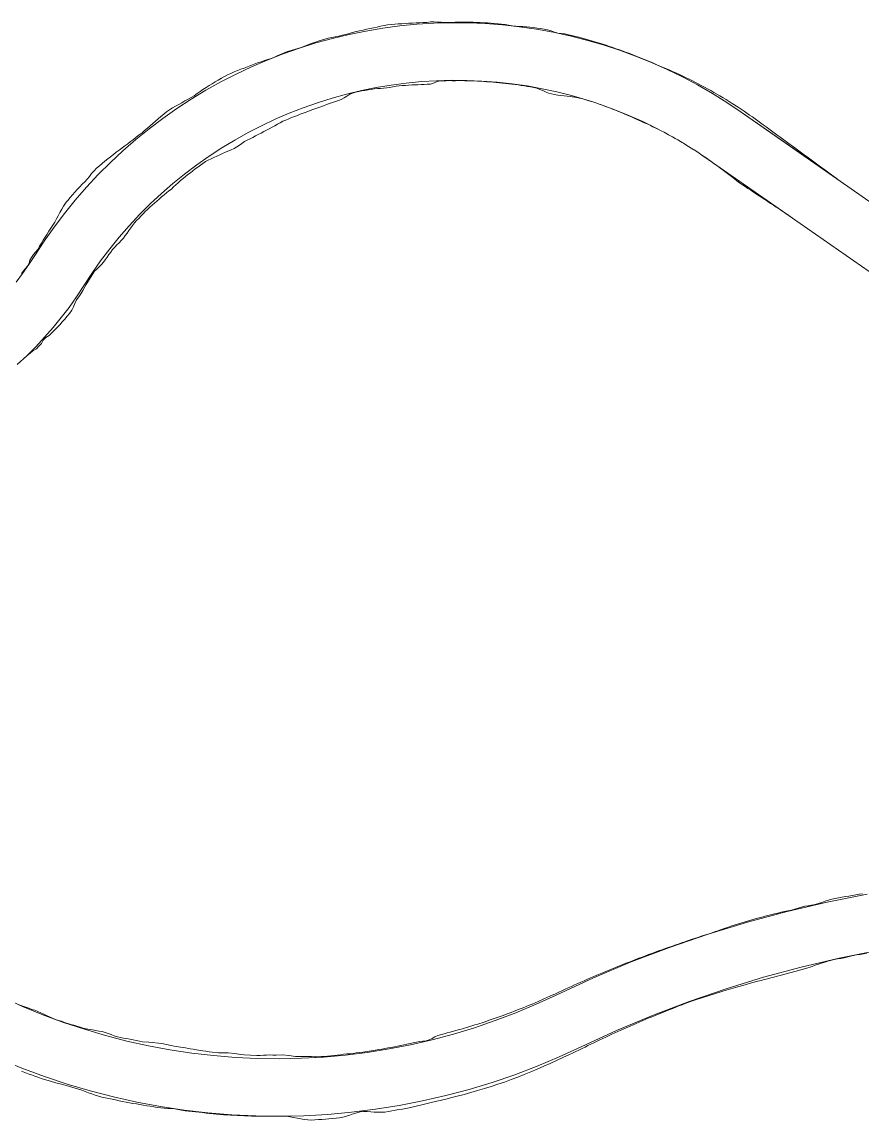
# Model space of a CAD drawing. Header units: inches. Extents: x 704148 to 723432, y 7075344 to 7101810.
# Drawn here: x 715264.9 to 715513.2, y 7083389.8 to 7083714.3 of the extents above; entities that cross this region are included whole.
import ezdxf

# ---------------------------------------------------------------- set-up
doc = ezdxf.new("R2010")
doc.units = ezdxf.units.IN
doc.header["$MEASUREMENT"] = 0
doc.layers.add('gisdb.gisadmin', color=7, linetype='Continuous', lineweight=9, true_color=0xccf5fc)

msp = doc.modelspace()

# ---------------------------------------------------------------- linework, layer by layer
at = {"layer": 'gisdb.gisadmin'}
for points in [[(715264.7622, 7083639.9337), (715265.2906, 7083640.6929), (715265.9237, 7083641.3779), (715266.4851, 7083642.1154), (715266.9458, 7083642.9219), (715267.2036, 7083643.8608), (715267.6343, 7083644.6808), (715268.3014, 7083645.5066), (715268.8597, 7083646.2216), (715269.5093, 7083647.0572), (715270.0531, 7083647.961), (715270.6129, 7083648.8548), (715271.1651, 7083649.7544), (715271.724, 7083650.6502), (715272.2771, 7083651.5509), (715272.8371, 7083652.4478), (715273.4041, 7083653.3408), (715273.9766, 7083654.2309), (715274.5505, 7083655.1211), (715275.0911, 7083656.0378), (715275.5877, 7083656.9904), (715276.092, 7083657.9403), (715276.6067, 7083658.8854), (715277.1582, 7083659.8043), (715277.7178, 7083660.7194), (715277.9682, 7083661.0013), (715278.425, 7083661.5152), (715279.0956, 7083662.341), (715279.7729, 7083663.1614), (715280.4569, 7083663.9763), (715281.1786, 7083664.7585), (715281.9222, 7083665.5206), (715282.6614, 7083666.2858), (715283.4673, 7083666.9894), (715284.1603, 7083667.7952), (715284.8232, 7083668.6301), (715285.4576, 7083669.4938), (715286.2033, 7083670.2527), (715286.8993, 7083671.0602), (715287.7345, 7083671.7304), (715288.5522, 7083672.416), (715289.3747, 7083673.0949), (715290.2018, 7083673.7671), (715291.0335, 7083674.4326), (715291.8698, 7083675.0914), (715292.7105, 7083675.7434), (715293.5557, 7083676.3886), (715295.2592, 7083677.6584), (715296.1173, 7083678.283), (715296.9797, 7083678.9007), (715297.8387, 7083679.5202), (715298.6494, 7083680.1959), (715299.4778, 7083680.85), (715300.3402, 7083681.4617), (715301.1258, 7083682.168), (715301.9164, 7083682.8695), (715302.712, 7083683.5659), (715303.5126, 7083684.2573), (715304.3223, 7083684.9382), (715305.1394, 7083685.6104), (715305.9441, 7083686.3009), (715306.7536, 7083686.9866), (715307.5681, 7083687.6675), (715308.4224, 7083688.2935), (715309.3409, 7083688.8265), (715310.2624, 7083689.3532), (715311.1868, 7083689.8733), (715312.1142, 7083690.3871), (715313.0443, 7083690.8943), (715313.9772, 7083691.3951), (715314.9129, 7083691.8893), (715315.7983, 7083692.463), (715316.649, 7083693.0948), (715317.5046, 7083693.721), (715318.3651, 7083694.3417), (715319.2732, 7083694.8828), (715320.173, 7083695.4388), (715321.0768, 7083695.989), (715321.9843, 7083696.5334), (715322.8957, 7083697.072), (715323.8109, 7083697.6047), (715324.7298, 7083698.1314), (715325.6564, 7083698.6446), (715326.6336, 7083699.0583), (715327.613, 7083699.4653), (715328.5945, 7083699.8655), (715329.5782, 7083700.2591), (715330.564, 7083700.6459), (715331.5517, 7083701.0259), (715332.5415, 7083701.3993), (715333.5332, 7083701.7658), (715334.5269, 7083702.1256), (715335.5224, 7083702.4787), (715336.5198, 7083702.8247), (715337.5192, 7083703.1633), (715338.5206, 7083703.4947), (715339.4968, 7083703.8877), (715340.4616, 7083704.3107), (715341.4298, 7083704.727), (715342.4012, 7083705.1364), (715343.3757, 7083705.539), (715344.3823, 7083705.8527), (715345.3935, 7083706.1512), (715346.4065, 7083706.4424), (715347.4212, 7083706.7263), (715348.4158, 7083707.0709), (715349.3976, 7083707.4578), (715350.3825, 7083707.838), (715351.3706, 7083708.2115), (715352.3618, 7083708.5782), (715353.3687, 7083708.8935), (715354.3794, 7083709.196), (715355.4041, 7083709.4474), (715356.4416, 7083709.6481), (715357.48, 7083709.8413), (715358.5154, 7083710.0428), (715359.5345, 7083710.311), (715360.552, 7083710.5876), (715361.5704, 7083710.8632), (715362.5911, 7083711.1318), (715363.6151, 7083711.3876), (715364.6424, 7083711.6298), (715365.6717, 7083711.8646), (715366.7027, 7083712.0938), (715367.7349, 7083712.3184), (715368.7681, 7083712.5415), (715369.8029, 7083712.759), (715370.8392, 7083712.9711), (715371.8757, 7083713.1874), (715372.9184, 7083713.365), (715373.9693, 7083713.4845), (715375.0239, 7083713.5723), (715376.0784, 7083713.6548), (715377.133, 7083713.732), (715378.1875, 7083713.8038), (715379.242, 7083713.8704), (715380.2965, 7083713.9317), (715381.351, 7083713.9877), (715382.4055, 7083714.0385), (715383.4599, 7083714.0839), (715384.5139, 7083714.1303), (715385.5643, 7083714.2424), (715386.6201, 7083714.2513), (715387.678, 7083714.1925), (715388.7337, 7083714.1558), (715389.7881, 7083714.1349), (715390.8419, 7083714.1094), (715391.8947, 7083714.1251), (715392.9475, 7083714.1679), (715394.0009, 7083714.2063), (715395.0549, 7083714.2363), (715396.1083, 7083714.2101), (715397.1617, 7083714.1856), (715398.2152, 7083714.1622), (715399.2682, 7083714.1239), (715400.321, 7083714.0773), (715401.3733, 7083714.0231), (715402.4253, 7083713.9615), (715403.4767, 7083713.8923), (715404.5277, 7083713.8156), (715405.5781, 7083713.7314), (715406.6278, 7083713.6397), (715407.6754, 7083713.525), (715408.7157, 7083713.3435), (715409.754, 7083713.1524), (715410.7951, 7083712.9943), (715411.849, 7083712.9403), (715412.9029, 7083712.8782), (715413.9569, 7083712.8082), (715415.0064, 7083712.7012), (715416.0562, 7083712.5909), (715417.1026, 7083712.455), (715418.1468, 7083712.3036), (715419.1856, 7083712.1199), (715420.2183, 7083711.9032), (715421.2328, 7083711.594), (715422.2443, 7083711.2776), (715423.2527, 7083710.9545), (715424.3058, 7083710.8464), (715425.3541, 7083710.7093), (715426.3812, 7083710.4738), (715427.4064, 7083710.2304), (715428.4297, 7083709.9792), (715429.451, 7083709.72), (715430.4702, 7083709.453), (715431.4873, 7083709.1782), (715432.5022, 7083708.8955), (715433.5148, 7083708.6051), (715434.5252, 7083708.3068), (715435.5332, 7083708.0008), (715436.5387, 7083707.6871), (715437.5417, 7083707.3656), (715438.5422, 7083707.0364), (715439.54, 7083706.6996), (715440.5351, 7083706.3551), (715441.5275, 7083706.0029), (715442.5171, 7083705.6432), (715443.5038, 7083705.2758), (715444.4875, 7083704.9009), (715445.4682, 7083704.5185), (715446.4459, 7083704.1285), (715447.4205, 7083703.731), (715448.3918, 7083703.3261), (715449.3647, 7083702.9253), (715450.3405, 7083702.5316), (715451.3126, 7083702.1286), (715452.2686, 7083701.6883), (715453.2444, 7083701.2931), (715454.2183, 7083700.8925), (715456.1575, 7083700.0691), (715457.1227, 7083699.6463), (715458.0849, 7083699.2161), (715459.044, 7083698.7786), (715460, 7083698.3337), (715460.9527, 7083697.8816), (715461.9024, 7083697.4224), (715462.8475, 7083696.9536), (715463.7868, 7083696.4734), (715464.7228, 7083695.9862), (715465.6554, 7083695.4922), (715466.5844, 7083694.9914), (715467.51, 7083694.4837), (715468.432, 7083693.9693), (715469.3503, 7083693.4479), (715470.2648, 7083692.9197), (715471.1748, 7083692.3835), (715472.0807, 7083691.8402), (715472.9827, 7083691.2902), (715473.8808, 7083690.7336), (715474.7754, 7083690.171), (715476.5547, 7083689.0294), (715477.4383, 7083688.4489), (715478.2927, 7083687.879), (715479.117, 7083687.3127), (715479.9408, 7083686.7459), (715480.761, 7083686.1738), (715481.568, 7083685.5828), (715482.375, 7083684.9918), (715483.1821, 7083684.4008), (715483.9891, 7083683.8098), (715484.7961, 7083683.2188), (715485.6031, 7083682.6278), (715486.4101, 7083682.0367), (715487.2171, 7083681.4457), (715488.0241, 7083680.8547), (715488.8311, 7083680.2637), (715489.6381, 7083679.6727), (715490.4452, 7083679.0817), (715491.2522, 7083678.4906), (715492.8662, 7083677.3086), (715493.6732, 7083676.7176), (715494.4802, 7083676.1266), (715495.2872, 7083675.5356), (715496.0942, 7083674.9446), (715496.9012, 7083674.3535), (715497.7083, 7083673.7625), (715498.5153, 7083673.1715), (715499.3223, 7083672.5805), (715500.1293, 7083671.9895), (715500.9363, 7083671.3985), (715501.7433, 7083670.8074), (715502.5503, 7083670.2164), (715503.3573, 7083669.6254), (715504.1643, 7083669.0344), (715505.7883, 7083667.8666), (715505.7933, 7083667.8546), (715505.7851, 7083667.8603), (715477.4486, 7083687.595), (715473.242, 7083690.4185), (715468.9409, 7083693.0956), (715464.5502, 7083695.6233), (715460.0751, 7083697.9984), (715455.5211, 7083700.2182), (715450.8934, 7083702.2802), (715446.1975, 7083704.1817), (715441.439, 7083705.9207), (715436.6235, 7083707.4949), (715431.7568, 7083708.9027), (715426.8445, 7083710.1422), (715421.8924, 7083711.2121), (715416.9066, 7083712.1111), (715411.8927, 7083712.8381), (715406.8568, 7083713.3922), (715401.8049, 7083713.7728), (715396.7428, 7083713.9794), (715391.6766, 7083714.0119), (715386.6123, 7083713.8701), (715381.5559, 7083713.5542), (715376.5134, 7083713.0646), (715371.4906, 7083712.4019), (715366.4936, 7083711.5669), (715361.5283, 7083710.5605), (715356.6005, 7083709.384), (715351.7161, 7083708.0387), (715346.8809, 7083706.5262), (715342.1005, 7083704.8484), (715337.3807, 7083703.0071), (715332.7269, 7083701.0046), (715328.1448, 7083698.8433), (715323.6397, 7083696.5257), (715319.217, 7083694.0545), (715314.8819, 7083691.4327), (715310.6395, 7083688.6633), (715306.4949, 7083685.7497), (715302.4529, 7083682.6953), (715298.5183, 7083679.5037), (715294.6958, 7083676.1787), (715290.99, 7083672.7242), (715287.4051, 7083669.1443), (715283.9454, 7083665.4432), (715280.6151, 7083661.6253), (715277.418, 7083657.6952), (715274.358, 7083653.6575), (715271.4386, 7083649.5169), (715268.6634, 7083645.2783), (715266.9012, 7083642.5879), (715265.0467, 7083639.9601), (715263.1022, 7083637.3983)], [(715263.1022, 7083637.3983), (715265.0467, 7083639.9601), (715266.9012, 7083642.5879), (715268.6634, 7083645.2783), (715271.4386, 7083649.5169), (715274.358, 7083653.6575), (715277.418, 7083657.6952), (715280.6151, 7083661.6253), (715283.9454, 7083665.4432), (715287.4051, 7083669.1443), (715290.99, 7083672.7242), (715294.6958, 7083676.1787), (715298.5183, 7083679.5037), (715302.4529, 7083682.6953), (715306.4949, 7083685.7497), (715310.6395, 7083688.6633), (715314.8819, 7083691.4327), (715319.217, 7083694.0545), (715323.6397, 7083696.5257), (715328.1448, 7083698.8433), (715332.7269, 7083701.0046), (715337.3807, 7083703.0071), (715342.1005, 7083704.8484), (715346.8809, 7083706.5262), (715351.7161, 7083708.0387), (715356.6005, 7083709.384), (715361.5283, 7083710.5605), (715366.4936, 7083711.5669), (715371.4906, 7083712.4019), (715376.5134, 7083713.0646), (715381.5559, 7083713.5542), (715386.6123, 7083713.8701), (715391.6766, 7083714.0119), (715396.7428, 7083713.9794), (715401.8049, 7083713.7728), (715406.8568, 7083713.3922), (715411.8927, 7083712.8381), (715416.9066, 7083712.1111), (715421.8924, 7083711.2121), (715426.8445, 7083710.1422), (715431.7568, 7083708.9027), (715436.6235, 7083707.4949), (715441.439, 7083705.9207), (715446.1975, 7083704.1817), (715450.8934, 7083702.2802), (715455.5211, 7083700.2182), (715460.0751, 7083697.9984), (715464.5502, 7083695.6233), (715468.9409, 7083693.0956), (715473.242, 7083690.4185), (715477.4486, 7083687.595), (715554.4975, 7083633.935)], [(715544.782, 7083619.9848), (715467.7331, 7083673.6448), (715465.8583, 7083674.9032), (715465.8249, 7083674.926), (715465.0523, 7083675.4448), (715464.9874, 7083675.4877), (715464.012, 7083676.1424), (715463.5616, 7083676.4228), (715463.4959, 7083676.4655), (715462.7106, 7083676.9649), (715461.9219, 7083677.4589), (715461.1297, 7083677.9475), (715460.4053, 7083678.3874), (715460.2072, 7083678.5106), (715460.0165, 7083678.6204), (715459.5354, 7083678.908), (715458.7332, 7083679.38), (715457.9263, 7083679.8438), (715457.1159, 7083680.3014), (715456.5742, 7083680.6021), (715456.3233, 7083680.7465), (715455.9909, 7083680.923), (715455.4852, 7083681.1989), (715454.6648, 7083681.6383), (715453.8383, 7083682.0662), (715453.8074, 7083682.0818), (715452.3647, 7083682.8475), (715448.3362, 7083684.8112), (715444.2426, 7083686.6351), (715440.0887, 7083688.3172), (715435.8794, 7083689.8555), (715435.5096, 7083689.9764), (715435.0459, 7083690.1396), (715434.1608, 7083690.4272), (715433.5591, 7083690.6141), (715431.6197, 7083691.2481), (715427.3146, 7083692.4933), (715422.9692, 7083693.5898), (715418.5887, 7083694.5362), (715414.1782, 7083695.3314), (715409.743, 7083695.9745), (715405.2884, 7083696.4647), (715400.8194, 7083696.8014), (715396.3416, 7083696.9842), (715391.8601, 7083697.0129), (715387.3803, 7083696.8874), (715382.9074, 7083696.608), (715378.4468, 7083696.1749), (715374.0038, 7083695.5887), (715369.5835, 7083694.8501), (715365.1912, 7083693.9599), (715360.8322, 7083692.9191), (715356.5115, 7083691.7291), (715352.2343, 7083690.3912), (715348.0056, 7083688.9069), (715343.8305, 7083687.2782), (715339.7139, 7083685.5068), (715335.6606, 7083683.5949), (715331.6754, 7083681.5448), (715327.7631, 7083679.3588), (715323.9283, 7083677.0396), (715320.1756, 7083674.5898), (715316.5093, 7083672.0125), (715312.9337, 7083669.3106), (715309.4533, 7083666.4873), (715306.0719, 7083663.546), (715302.7938, 7083660.4902), (715299.6226, 7083657.3235), (715296.5622, 7083654.0495), (715293.6163, 7083650.6723), (715290.7882, 7083647.1958), (715288.0813, 7083643.624), (715285.4989, 7083639.9613), (715283.0439, 7083636.2119), (715280.9585, 7083633.028), (715278.764, 7083629.9184), (715276.4628, 7083626.8868), (715274.0579, 7083623.9368), (715271.5521, 7083621.072), (715268.9485, 7083618.2959), (715266.2501, 7083615.6118), (715263.4602, 7083613.0229)], [(715259.086, 7083426.0256), (715265.0186, 7083423.3527), (715271.039, 7083420.8841), (715277.1404, 7083418.6229), (715283.3154, 7083416.5715), (715289.557, 7083414.7324), (715295.8578, 7083413.1079), (715302.2105, 7083411.6996), (715308.6076, 7083410.5094), (715315.0417, 7083409.5386), (715321.5052, 7083408.7883), (715327.9905, 7083408.2594), (715334.4902, 7083407.9526), (715340.9965, 7083407.8681), (715347.5019, 7083408.0062), (715353.9988, 7083408.3665), (715360.4796, 7083408.9488), (715366.9367, 7083409.7522), (715373.3626, 7083410.776), (715379.7497, 7083412.0189), (715386.0905, 7083413.4794), (715392.3777, 7083415.1558), (715398.604, 7083417.0461), (715404.762, 7083419.1483), (715410.8445, 7083421.4597), (715416.8444, 7083423.9777), (715422.7547, 7083426.6994), (715433.7627, 7083431.7718), (715444.9352, 7083436.4705), (715456.2598, 7083440.7901), (715467.7233, 7083444.7257), (715467.7235, 7083444.7257), (715467.7235, 7083444.7258), (715479.3132, 7083448.2729), (715491.0158, 7083451.4275), (715502.8182, 7083454.1861), (715514.7067, 7083456.5455)], [(715514.7067, 7083456.5455), (715502.8182, 7083454.1861), (715491.0158, 7083451.4275), (715479.3132, 7083448.2729), (715467.7234, 7083444.7257), (715468.5593, 7083445.0178), (715469.5307, 7083445.3545), (715470.5031, 7083445.6884), (715472.451, 7083446.3481), (715473.4264, 7083446.6739), (715474.4028, 7083446.997), (715475.3801, 7083447.3174), (715476.3585, 7083447.635), (715477.3377, 7083447.9499), (715478.318, 7083448.2621), (715479.3068, 7083448.545), (715480.2977, 7083448.8203), (715481.2894, 7083449.0929), (715482.2818, 7083449.3627), (715483.275, 7083449.6297), (715484.2688, 7083449.894), (715485.2634, 7083450.1555), (715486.2587, 7083450.4142), (715487.2547, 7083450.6701), (715488.2513, 7083450.9232), (715489.2495, 7083451.1703), (715490.2498, 7083451.4091), (715491.2674, 7083451.5781), (715492.2852, 7083451.7446), (715493.2689, 7083452.0484), (715494.2536, 7083452.3494), (715495.2394, 7083452.6476), (715496.2328, 7083452.9148), (715497.2496, 7083453.0822), (715498.2667, 7083453.2468), (715499.284, 7083453.4086), (715500.2647, 7083453.7326), (715501.244, 7083454.0653), (715502.2246, 7083454.3951), (715503.2065, 7083454.7221), (715504.196, 7083455.0164), (715505.2067, 7083455.2116), (715506.2177, 7083455.4045), (715507.2303, 7083455.5892), (715508.2435, 7083455.7703), (715509.2572, 7083455.9484), (715510.2713, 7083456.1236), (715511.2859, 7083456.2957), (715512.3009, 7083456.465), (715513.3163, 7083456.6312)], [(715258.3013, 7083407.7361), (715264.8595, 7083405.047), (715271.5059, 7083402.5838), (715278.2326, 7083400.3491), (715285.0318, 7083398.3458), (715291.8955, 7083396.5761), (715298.8157, 7083395.0421), (715305.7842, 7083393.7455), (715312.7931, 7083392.688), (715319.8339, 7083391.8707), (715326.8987, 7083391.2945), (715333.9789, 7083390.9603), (715341.0665, 7083390.8683), (715348.1531, 7083391.0186), (715355.2304, 7083391.4112), (715362.2901, 7083392.0455), (715369.324, 7083392.9207), (715376.3239, 7083394.0359), (715383.2816, 7083395.3898), (715390.1889, 7083396.9808), (715397.0378, 7083398.8069), (715403.8202, 7083400.8662), (715410.5283, 7083403.1561), (715417.1541, 7083405.674), (715423.6901, 7083408.417), (715430.1284, 7083411.3818), (715440.6161, 7083416.2145), (715451.2606, 7083420.6911), (715462.05, 7083424.8066), (715472.9718, 7083428.5562), (715484.0138, 7083431.9357), (715495.1634, 7083434.9412), (715506.4079, 7083437.5694), (715517.7346, 7083439.8173)], [(715517.7346, 7083439.8173), (715506.4079, 7083437.5694), (715495.1634, 7083434.9412), (715484.0138, 7083431.9357), (715472.9718, 7083428.5562), (715462.05, 7083424.8066), (715451.2606, 7083420.6911), (715440.6161, 7083416.2145), (715430.1284, 7083411.3818), (715423.6901, 7083408.417), (715417.1541, 7083405.674), (715410.5283, 7083403.1561), (715403.8202, 7083400.8662), (715397.0378, 7083398.8069), (715390.1889, 7083396.9808), (715383.2816, 7083395.3898), (715376.3239, 7083394.0359), (715369.324, 7083392.9207), (715362.2901, 7083392.0455), (715355.2304, 7083391.4112), (715348.1531, 7083391.0186), (715341.0665, 7083390.8683), (715333.9789, 7083390.9603), (715326.8987, 7083391.2945), (715319.8339, 7083391.8707), (715312.7931, 7083392.688), (715305.7842, 7083393.7455), (715298.8157, 7083395.0421), (715291.8955, 7083396.5761), (715285.0318, 7083398.3458), (715278.2326, 7083400.3491), (715271.5059, 7083402.5838), (715264.8595, 7083405.047), (715258.3013, 7083407.7361)], [(715514.565, 7083439.11), (715512.6494, 7083438.7058), (715511.5122, 7083438.5586), (715509.7568, 7083438.1953), (715507.8639, 7083437.6835), (715506.8955, 7083437.5322), (715505.9273, 7083437.3783), (715504.9595, 7083437.2217), (715503.069, 7083436.704), (715502.1341, 7083436.402), (715501.2003, 7083436.0973), (715500.2676, 7083435.79), (715499.3361, 7083435.48), (715498.4057, 7083435.1673), (715496.5443, 7083434.5506), (715494.6555, 7083434.049), (715493.7117, 7083433.7962), (715491.8245, 7083433.2895), (715489.9403, 7083432.7722), (715488.9994, 7083432.5094), (715488.0592, 7083432.2439), (715487.1133, 7083431.9996), (715486.166, 7083431.7595), (715485.2194, 7083431.5166), (715484.2734, 7083431.2709), (715483.328, 7083431.0225), (715482.3833, 7083430.7713), (715480.496, 7083430.2607), (715478.6114, 7083429.739), (715476.7296, 7083429.2063), (715475.7898, 7083428.9359), (715472.9747, 7083428.108), (715472.0378, 7083427.8266), (715471.1017, 7083427.5424), (715470.1663, 7083427.2555), (715469.2318, 7083426.9658), (715468.298, 7083426.6734), (715467.365, 7083426.3783), (715466.4328, 7083426.0804), (715465.5014, 7083425.7798), (715464.5708, 7083425.4765), (715463.6411, 7083425.1705), (715462.7178, 7083424.846), (715460.8854, 7083424.1583), (715459.9707, 7083423.8106), (715459.057, 7083423.4602), (715458.1443, 7083423.1072), (715457.2327, 7083422.7517), (715456.3222, 7083422.3935), (715454.5042, 7083421.6694), (715452.6906, 7083420.935), (715451.7854, 7083420.5639), (715450.8812, 7083420.1903), (715449.9782, 7083419.8141), (715449.0763, 7083419.4353), (715448.1755, 7083419.054), (715447.2758, 7083418.67), (715446.3773, 7083418.2836), (715444.5836, 7083417.503), (715442.7944, 7083416.7122), (715441.01, 7083415.9113), (715439.2303, 7083415.1002), (715437.4553, 7083414.279), (715435.6852, 7083413.4477), (715433.9199, 7083412.6064), (715433.0391, 7083412.182), (715432.1596, 7083411.755), (715431.2813, 7083411.3256), (715430.4043, 7083410.8937), (715429.4733, 7083410.4368), (715428.5379, 7083409.9836), (715427.6002, 7083409.535), (715426.6603, 7083409.091), (715424.7736, 7083408.2173), (715422.8789, 7083407.3604), (715420.9865, 7083406.4963), (715419.085, 7083405.6513), (715417.1747, 7083404.8252), (715415.2556, 7083404.0183), (715413.328, 7083403.2306), (715411.3921, 7083402.4623), (715409.4481, 7083401.7134), (715407.496, 7083400.9843), (715405.52, 7083400.3238), (715403.5375, 7083399.6834), (715401.5486, 7083399.0631), (715399.5537, 7083398.4626), (715397.553, 7083397.8815), (715395.5466, 7083397.3207), (715393.5343, 7083396.7817), (715391.5155, 7083396.2677), (715390.5042, 7083396.0184), (715388.4782, 7083395.5342), (715387.4668, 7083395.2854), (715385.4401, 7083394.803), (715383.4085, 7083394.3408), (715381.3773, 7083393.8732), (715379.3458, 7083393.4016), (715378.3226, 7083393.2025), (715377.2983, 7083393.0088), (715376.2731, 7083392.8204), (715375.2468, 7083392.6374), (715374.2196, 7083392.4596), (715373.1914, 7083392.2872), (715372.1623, 7083392.1201), (715371.12, 7083392.0411), (715370.0611, 7083392.0817), (715369.0034, 7083392.1279), (715367.9468, 7083392.1796), (715366.8915, 7083392.2368), (715365.8416, 7083392.266), (715364.8075, 7083392.1763), (715363.7957, 7083391.8944), (715362.788, 7083391.5598), (715361.7775, 7083391.2304), (715360.7643, 7083390.9063), (715359.7483, 7083390.5874), (715358.7193, 7083390.3901), (715357.681, 7083390.2899), (715356.6422, 7083390.1949), (715355.6029, 7083390.1051), (715354.5632, 7083390.0205), (715353.5229, 7083389.9411), (715352.4822, 7083389.8669), (715351.4411, 7083389.7979), (715350.3987, 7083389.7536), (715349.3536, 7083389.7719), (715348.3045, 7083389.9103), (715347.2557, 7083390.0906), (715346.209, 7083390.2754), (715345.1643, 7083390.4649), (715344.1216, 7083390.6589), (715343.0811, 7083390.8574), (715342.0444, 7083390.8502), (715341.0078, 7083390.8505), (715339.9712, 7083390.856), (715338.9347, 7083390.8666), (715337.8982, 7083390.875), (715336.8617, 7083390.8789), (715335.825, 7083390.888), (715334.7884, 7083390.9023), (715333.7519, 7083390.9217), (715332.7154, 7083390.9464), (715331.6789, 7083390.9762), (715330.6426, 7083391.0112), (715329.6064, 7083391.0514), (715328.5704, 7083391.0967), (715327.5346, 7083391.1473), (715326.499, 7083391.203), (715325.4636, 7083391.2639), (715324.4285, 7083391.33), (715323.3937, 7083391.4013), (715322.3592, 7083391.4777), (715321.3251, 7083391.5594), (715320.2913, 7083391.6462), (715319.2646, 7083391.8046), (715318.2444, 7083392.018), (715317.2103, 7083392.0977), (715316.1745, 7083392.1664), (715315.1415, 7083392.262), (715314.1103, 7083392.3743), (715313.0797, 7083392.4922), (715312.0586, 7083392.6814), (715311.0388, 7083392.8755), (715310.0202, 7083393.0745), (715308.9805, 7083393.1321), (715307.9394, 7083393.1874), (715306.8981, 7083393.2481), (715305.8598, 7083393.3331), (715304.8326, 7083393.4868), (715303.8058, 7083393.6451), (715302.7797, 7083393.8077), (715301.7541, 7083393.9748), (715300.7291, 7083394.1463), (715299.7047, 7083394.3223), (715298.681, 7083394.5027), (715297.6579, 7083394.6875), (715296.6354, 7083394.8767), (715295.6136, 7083395.0704), (715294.5925, 7083395.2685), (715293.5721, 7083395.471), (715292.5525, 7083395.6779), (715291.5335, 7083395.8893), (715290.5154, 7083396.1051), (715289.4979, 7083396.3253), (715288.4813, 7083396.5499), (715287.4654, 7083396.7789), (715286.4779, 7083397.1151), (715285.4976, 7083397.4757), (715284.5195, 7083397.8405), (715283.5435, 7083398.2094), (715282.5696, 7083398.5824), (715281.5803, 7083398.8998), (715280.5811, 7083399.1834), (715279.5794, 7083399.4594), (715278.5789, 7083399.7402), (715276.5816, 7083400.3163), (715275.5741, 7083400.5787), (715273.5735, 7083401.1523), (715272.564, 7083401.4145), (715271.5621, 7083401.7007), (715270.5772, 7083402.0369), (715269.5939, 7083402.3777), (715268.6122, 7083402.7231), (715267.632, 7083403.0732), (715266.6552, 7083403.4327), (715265.6808, 7083403.7985), (715264.7106, 7083404.1755)], [(715264.1772, 7083423.7799), (715265.0679, 7083423.4434), (715265.9601, 7083423.1113), (715266.8536, 7083422.7837), (715267.7451, 7083422.4522), (715268.6577, 7083422.1736), (715269.5431, 7083421.8292), (715270.4067, 7083421.4302), (715271.2729, 7083421.0361), (715272.1415, 7083420.647), (715273.0125, 7083420.2627), (715274.7618, 7083419.5092), (715275.6524, 7083419.1747), (715271.039, 7083420.8841), (715265.0186, 7083423.3527), (715259.086, 7083426.0256)]]:
    msp.add_lwpolyline(points, dxfattribs=at)
for points in [[(715363.4722, 7083693.5488), (715365.1912, 7083693.9599), (715369.5835, 7083694.8501), (715374.0038, 7083695.5887), (715378.4468, 7083696.1749), (715382.9074, 7083696.608), (715387.3803, 7083696.8874), (715391.8601, 7083697.0129), (715396.3416, 7083696.9842), (715400.8194, 7083696.8014), (715405.2884, 7083696.4647), (715409.743, 7083695.9745), (715414.1782, 7083695.3314), (715418.5887, 7083694.5362), (715422.9692, 7083693.5898), (715427.3146, 7083692.4933), (715431.6197, 7083691.2481), (715433.5591, 7083690.6141), (715432.3833, 7083690.9794), (715431.4921, 7083691.2469), (715430.6054, 7083691.5292), (715429.7028, 7083691.7579), (715428.7852, 7083691.932), (715426.9407, 7083692.2319), (715426.0126, 7083692.3514), (715425.0843, 7083692.463), (715424.1558, 7083692.5667), (715423.2271, 7083692.6624), (715422.3063, 7083692.7844), (715421.4055, 7083692.9903), (715420.5032, 7083693.1894), (715419.6401, 7083693.5779), (715418.7717, 7083693.9543), (715417.8989, 7083694.3232), (715417.0224, 7083694.6877), (715416.119, 7083694.9174), (715415.1988, 7083695.0543), (715414.2816, 7083695.2077), (715413.3633, 7083695.3545), (715412.444, 7083695.4948), (715411.5237, 7083695.6285), (715410.6025, 7083695.7556), (715409.6804, 7083695.8761), (715408.7574, 7083695.9901), (715407.8337, 7083696.0974), (715406.9092, 7083696.1982), (715405.984, 7083696.2923), (715405.0582, 7083696.3798), (715404.1317, 7083696.4608), (715403.2048, 7083696.5351), (715402.2773, 7083696.6027), (715401.3493, 7083696.6638), (715400.4209, 7083696.7182), (715399.4922, 7083696.766), (715398.5632, 7083696.8071), (715397.6339, 7083696.8416), (715396.7043, 7083696.8695), (715395.7746, 7083696.8908), (715394.8457, 7083696.9848), (715393.9149, 7083696.9356), (715392.9849, 7083696.8841), (715392.0551, 7083696.8915), (715391.1237, 7083696.9783), (715390.1959, 7083696.8538), (715389.2674, 7083696.7977), (715388.3335, 7083696.895), (715387.4164, 7083696.5774), (715386.508, 7083696.1672), (715385.5957, 7083695.9121), (715384.6743, 7083695.8363), (715383.7528, 7083695.7636), (715382.8287, 7083695.7254), (715381.903, 7083695.6988), (715380.9768, 7083695.6684), (715380.0505, 7083695.6321), (715379.1232, 7083695.5964), (715378.1996, 7083695.5216), (715377.2763, 7083695.4405), (715376.3533, 7083695.3532), (715375.4332, 7083695.2414), (715374.52, 7083695.0809), (715373.6098, 7083694.9036), (715372.6948, 7083694.7594), (715371.7702, 7083694.6721), (715370.8453, 7083694.5808), (715369.905, 7083694.5685), (715368.9844, 7083694.4408), (715368.064, 7083694.308), (715367.1442, 7083694.1693), (715366.2251, 7083694.024), (715365.3067, 7083693.872), (715364.3891, 7083693.7135)], [(715360.8322, 7083692.9191), (715363.4722, 7083693.5488), (715361.7207, 7083692.8813), (715360.9063, 7083692.3194), (715360.0862, 7083691.7979), (715359.242, 7083691.3802), (715358.3808, 7083691.0332), (715357.5064, 7083690.7368), (715356.6344, 7083690.4348), (715355.7642, 7083690.1285), (715354.8961, 7083689.8179), (715354.0309, 7083689.4995), (715353.1686, 7083689.1744), (715352.2996, 7083688.8711), (715351.4296, 7083688.5711), (715350.5622, 7083688.2639), (715348.8332, 7083687.6333), (715347.9712, 7083687.3117), (715347.1118, 7083686.9828), (715346.2522, 7083686.6545), (715345.3953, 7083686.3194), (715344.5412, 7083685.9769), (715343.6901, 7083685.6271), (715342.842, 7083685.27), (715342.0037, 7083684.8902), (715341.18, 7083684.478), (715340.3579, 7083684.0638), (715339.5592, 7083683.5999), (715338.7662, 7083683.1269), (715337.9683, 7083682.6671), (715337.15, 7083682.2517), (715336.3286, 7083681.8432), (715335.513, 7083681.4232), (715334.7007, 7083680.9969), (715333.8918, 7083680.5644), (715333.0868, 7083680.1248), (715332.2855, 7083679.6788), (715331.4292, 7083679.3332), (715330.6227, 7083678.8953), (715329.865, 7083678.3711), (715329.1121, 7083677.841), (715328.3578, 7083677.3155), (715327.5547, 7083676.8739), (715326.707, 7083676.5049), (715324.9964, 7083675.7811), (715324.145, 7083675.4072), (715323.2964, 7083675.0253), (715322.4559, 7083674.6275), (715321.6182, 7083674.2221), (715320.7699, 7083673.8291), (715319.9236, 7083673.4294), (715319.0914, 7083673.0058), (715318.3344, 7083672.4729), (715317.5916, 7083671.9202), (715316.8531, 7083671.3619), (715316.0991, 7083670.825), (715315.353, 7083670.277), (715314.6244, 7083669.706), (715313.901, 7083669.1284), (715313.1831, 7083668.5442), (715312.4697, 7083667.9548), (715311.7607, 7083667.3602), (715311.0587, 7083666.7575), (715310.3714, 7083666.1376), (715309.6889, 7083665.5127), (715309.0114, 7083664.8829), (715308.2927, 7083664.3012), (715307.5729, 7083663.7201), (715306.8573, 7083663.1334), (715306.1493, 7083662.5374), (715305.4574, 7083661.9232), (715304.7539, 7083661.3211), (715304.0442, 7083660.7247), (715303.3529, 7083660.1079), (715302.6549, 7083659.4973), (715301.9749, 7083658.8676), (715301.3215, 7083658.2107), (715300.6731, 7083657.5489), (715300.0296, 7083656.8824), (715299.391, 7083656.2112), (715298.7575, 7083655.5353), (715298.0981, 7083654.8834), (715297.5499, 7083654.1291), (715296.9927, 7083653.385), (715296.4419, 7083652.6368), (715295.9042, 7083651.8786), (715295.3724, 7083651.1172), (715294.8465, 7083650.3526), (715294.2089, 7083649.6833), (715293.5658, 7083649.0174), (715292.9273, 7083648.3465), (715292.2932, 7083647.6707), (715291.6637, 7083646.9899), (715291.1001, 7083646.2566), (715290.5535, 7083645.5103), (715290.0129, 7083644.7598), (715289.4783, 7083644.0053), (715288.9498, 7083643.2467), (715288.3302, 7083642.5543), (715287.6517, 7083641.9021), (715286.9777, 7083641.2438), (715286.3212, 7083640.5703), (715285.8302, 7083639.7816), (715285.3226, 7083639.0046), (715284.8113, 7083638.2302), (715284.3244, 7083637.44), (715283.8762, 7083636.6255), (715283.4687, 7083635.9442), (715282.8319, 7083634.8545), (715282.2371, 7083633.926), (715281.6309, 7083633.005), (715280.9757, 7083632.1174), (715280.5172, 7083631.0919), (715280.0423, 7083630.073), (715279.5541, 7083629.0587), (715278.9332, 7083628.1389), (715278.2144, 7083627.2926), (715277.5069, 7083626.4389), (715276.7661, 7083625.6126), (715276.0175, 7083624.7942), (715275.2612, 7083623.984), (715274.4973, 7083623.1818), (715273.7258, 7083622.3879), (715272.9469, 7083621.6023), (715271.9477, 7083621.017), (715271.1496, 7083620.2561), (715270.6597, 7083619.208), (715269.8885, 7083618.4192), (715269.1339, 7083617.6145), (715268.1043, 7083617.0835), (715267.238, 7083616.3963), (715266.2501, 7083615.6118), (715268.9485, 7083618.2959), (715271.5521, 7083621.072), (715274.0579, 7083623.9368), (715276.4628, 7083626.8868), (715278.764, 7083629.9184), (715280.9585, 7083633.028), (715283.0439, 7083636.2119), (715285.4989, 7083639.9613), (715288.0813, 7083643.624), (715290.7882, 7083647.1958), (715293.6163, 7083650.6723), (715296.5622, 7083654.0495), (715299.6226, 7083657.3235), (715302.7938, 7083660.4902), (715306.0719, 7083663.546), (715309.4533, 7083666.4873), (715312.9337, 7083669.3106), (715316.5093, 7083672.0125), (715320.1756, 7083674.5898), (715323.9283, 7083677.0396), (715327.7631, 7083679.3588), (715331.6754, 7083681.5448), (715335.6606, 7083683.5949), (715339.7139, 7083685.5068), (715343.8305, 7083687.2782), (715348.0056, 7083688.9069), (715352.2343, 7083690.3912), (715356.5115, 7083691.7291)], [(715448.3362, 7083684.8112), (715452.3647, 7083682.8475), (715453.8074, 7083682.0818), (715453.0076, 7083682.4856), (715452.1738, 7083682.8988), (715451.337, 7083683.3056), (715450.4972, 7083683.706), (715449.6544, 7083684.0999), (715448.8087, 7083684.4873), (715447.9602, 7083684.8683), (715447.1089, 7083685.2427), (715446.2563, 7083685.6139), (715445.4107, 7083686.0008), (715444.5622, 7083686.3813), (715443.7107, 7083686.7555), (715442.8563, 7083687.1232), (715441.9991, 7083687.4844), (715441.1391, 7083687.8392), (715440.2764, 7083688.1875), (715439.4111, 7083688.5292), (715438.5431, 7083688.8644), (715437.6725, 7083689.1931), (715436.7994, 7083689.5152), (715435.9239, 7083689.8307), (715435.5096, 7083689.9764), (715435.8794, 7083689.8555), (715440.0887, 7083688.3172), (715444.2426, 7083686.6351)], [(715467.7331, 7083673.6448), (715491.9636, 7083656.7697), (715491.984, 7083656.7555), (715491.9614, 7083656.7619), (715491.1067, 7083657.3505), (715490.304, 7083657.8816), (715489.4698, 7083658.4336), (715488.6356, 7083658.9856), (715487.8014, 7083659.5376), (715486.9672, 7083660.0896), (715486.133, 7083660.6416), (715485.2988, 7083661.1935), (715484.4647, 7083661.7455), (715483.6305, 7083662.2975), (715482.7963, 7083662.8495), (715481.9621, 7083663.4015), (715481.1279, 7083663.9535), (715480.2937, 7083664.5055), (715479.4595, 7083665.0575), (715478.6253, 7083665.6094), (715477.7911, 7083666.1614), (715476.9718, 7083666.7348), (715476.175, 7083667.3405), (715475.3782, 7083667.9462), (715474.5814, 7083668.5518), (715473.7846, 7083669.1575), (715472.9878, 7083669.7631), (715472.191, 7083670.3688), (715471.3942, 7083670.9744), (715470.5973, 7083671.5801), (715469.7859, 7083672.1648), (715468.9684, 7083672.7407), (715468.1508, 7083673.3165), (715467.7172, 7083673.622), (715467.3591, 7083673.8724), (715466.5938, 7083674.4018), (715465.8583, 7083674.9032)], [(715275.6524, 7083419.1747), (715276.574, 7083418.9266), (715277.4763, 7083418.6261), (715279.2818, 7083418.0282), (715280.191, 7083417.7493), (715281.1027, 7083417.4785), (715282.0155, 7083417.2118), (715282.9292, 7083416.9493), (715283.8441, 7083416.691), (715284.7953, 7083416.5528), (715285.7331, 7083416.375), (715286.6714, 7083416.2023), (715287.6102, 7083416.0348), (715288.5494, 7083415.8725), (715289.4624, 7083415.6196), (715290.3607, 7083415.3128), (715291.2555, 7083414.9908), (715292.1503, 7083414.6655), (715293.047, 7083414.3442), (715293.9759, 7083414.147), (715294.9144, 7083413.9907), (715295.8533, 7083413.8392), (715296.7798, 7083413.638), (715297.704, 7083413.4276), (715298.6293, 7083413.2221), (715299.5572, 7083413.0284), (715300.497, 7083412.8913), (715302.3955, 7083412.718), (715303.3424, 7083412.6276), (715305.2344, 7083412.4529), (715306.1763, 7083412.351), (715308.9539, 7083411.7814), (715309.879, 7083411.5834), (715311.7496, 7083411.3108), (715312.682, 7083411.1559), (715314.5458, 7083410.834), (715315.4791, 7083410.6803), (715316.4134, 7083410.5314), (715318.2801, 7083410.2104), (715319.2186, 7083410.089), (715320.1554, 7083409.9505), (715321.0957, 7083409.8422), (715322.9797, 7083409.6587), (715323.928, 7083409.6397), (715324.8771, 7083409.6374), (715325.8227, 7083409.5988), (715327.7054, 7083409.4099), (715329.5847, 7083409.1358), (715330.5266, 7083409.0201), (715332.4163, 7083408.877), (715334.3109, 7083408.8531), (715335.2583, 7083408.8526), (715336.2063, 7083408.8971), (715337.154, 7083408.9615), (715338.1006, 7083408.9977), (715339.0464, 7083408.9683), (715339.9924, 7083408.9574), (715341.8843, 7083408.9784), (715343.7796, 7083408.8162), (715345.6816, 7083408.5618), (715347.5814, 7083408.52), (715348.5311, 7083408.5245), (715350.4343, 7083408.4816), (715351.3886, 7083408.4338), (715352.3409, 7083408.4335), (715353.2889, 7083408.5034), (715354.2365, 7083408.5779), (715355.1838, 7083408.6573), (715356.1306, 7083408.7413), (715357.0769, 7083408.8301), (715358.0227, 7083408.9236), (715358.9633, 7083409.0696), (715359.9052, 7083409.1974), (715360.8524, 7083409.2742), (715361.7993, 7083409.3564), (715362.7437, 7083409.4619), (715363.686, 7083409.5837), (715365.5688, 7083409.8414), (715367.4488, 7083410.118), (715369.3258, 7083410.4132), (715370.2631, 7083410.5679), (715371.1996, 7083410.7273), (715372.1353, 7083410.8913), (715373.0701, 7083411.06), (715374.004, 7083411.2333), (715374.937, 7083411.4114), (715375.869, 7083411.594), (715376.8001, 7083411.7814), (715378.6593, 7083412.17), (715379.5874, 7083412.3712), (715380.5144, 7083412.5771), (715381.4404, 7083412.7876), (715382.3653, 7083413.0027), (715384.2912, 7083413.1127), (715385.1946, 7083413.4226), (715386.0587, 7083413.8874), (715386.9137, 7083414.3781), (715387.7896, 7083414.7775), (715389.6264, 7083415.2426), (715390.5431, 7083415.4821), (715391.4587, 7083415.7261), (715392.3731, 7083415.9748), (715394.1982, 7083416.4858), (715395.1089, 7083416.7481), (715396.9265, 7083417.2865), (715398.7387, 7083417.8432), (715399.6428, 7083418.1283), (715401.4466, 7083418.713), (715403.2386, 7083419.3327), (715404.1397, 7083419.6283), (715405.9314, 7083420.2507), (715406.8238, 7083420.5719), (715408.6038, 7083421.2278), (715409.4914, 7083421.5624), (715410.3773, 7083421.9014), (715412.1442, 7083422.5929), (715413.0251, 7083422.9452), (715414.7817, 7083423.6632), (715415.6574, 7083424.0288), (715417.4033, 7083424.7732), (715419.1419, 7083425.535), (715420.0084, 7083425.9225), (715420.873, 7083426.3144), (715422.5639, 7083427.0958), (715423.5313, 7083427.5479), (715424.4648, 7083427.9809), (715425.3994, 7083428.4111), (715426.3353, 7083428.8387), (715427.2724, 7083429.2636), (715428.2106, 7083429.6858), (715429.15, 7083430.1053), (715430.0906, 7083430.5221), (715431.0324, 7083430.9362), (715431.9753, 7083431.3476), (715432.9193, 7083431.7563), (715433.8645, 7083432.1623), (715434.8108, 7083432.5655), (715435.7583, 7083432.9661), (715436.7068, 7083433.3639), (715437.6565, 7083433.759), (715438.6072, 7083434.1514), (715439.5591, 7083434.541), (715440.512, 7083434.9279), (715441.466, 7083435.3121), (715442.421, 7083435.6936), (715443.3772, 7083436.0723), (715444.3343, 7083436.4482), (715445.2926, 7083436.8214), (715446.2518, 7083437.1919), (715447.2121, 7083437.5596), (715448.1734, 7083437.9245), (715449.1357, 7083438.2867), (715450.099, 7083438.6462), (715451.0633, 7083439.0028), (715452.0286, 7083439.3567), (715452.9949, 7083439.7079), (715453.9621, 7083440.0562), (715454.9304, 7083440.4018), (715455.8995, 7083440.7446), (715456.8696, 7083441.0846), (715457.8407, 7083441.4219), (715458.8127, 7083441.7563), (715459.7856, 7083442.088), (715460.7594, 7083442.4169), (715462.7098, 7083443.0662), (715463.6852, 7083443.39), (715464.6572, 7083443.724), (715465.6302, 7083444.0551), (715466.605, 7083444.3806), (715467.5871, 7083444.6839), (715467.7234, 7083444.7257), (715456.2598, 7083440.7901), (715444.9352, 7083436.4705), (715433.7627, 7083431.7718), (715422.7547, 7083426.6994), (715416.8444, 7083423.9777), (715410.8445, 7083421.4597), (715404.762, 7083419.1483), (715398.604, 7083417.0461), (715392.3777, 7083415.1558), (715386.0905, 7083413.4794), (715379.7497, 7083412.0189), (715373.3626, 7083410.776), (715366.9367, 7083409.7522), (715360.4796, 7083408.9488), (715353.9988, 7083408.3665), (715347.5019, 7083408.0062), (715340.9965, 7083407.8681), (715334.4902, 7083407.9526), (715327.9905, 7083408.2594), (715321.5052, 7083408.7883), (715315.0417, 7083409.5386), (715308.6076, 7083410.5094), (715302.2105, 7083411.6996), (715295.8578, 7083413.1079), (715289.557, 7083414.7324), (715283.3154, 7083416.5715), (715277.1404, 7083418.6229)]]:
    msp.add_lwpolyline(points, close=True, dxfattribs=at)

doc.saveas('drawing.dxf')
